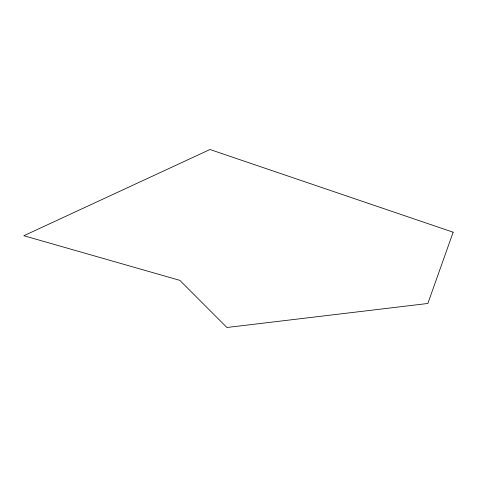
<?xml version="1.0" encoding="UTF-8"?>
<svg xmlns="http://www.w3.org/2000/svg" width="477" height="477" viewBox="0 0 477 477"><rect width="100%" height="100%" fill="white"/><g stroke="black" fill="none" stroke-linecap="round" stroke-linejoin="round"><path stroke-width="0.72" d="M453.15 232.21L427.851 303.479L226.933 327.49L179.823 280.345L23.85 235.727L209.975 149.51L453.15 232.21"/></g></svg>
